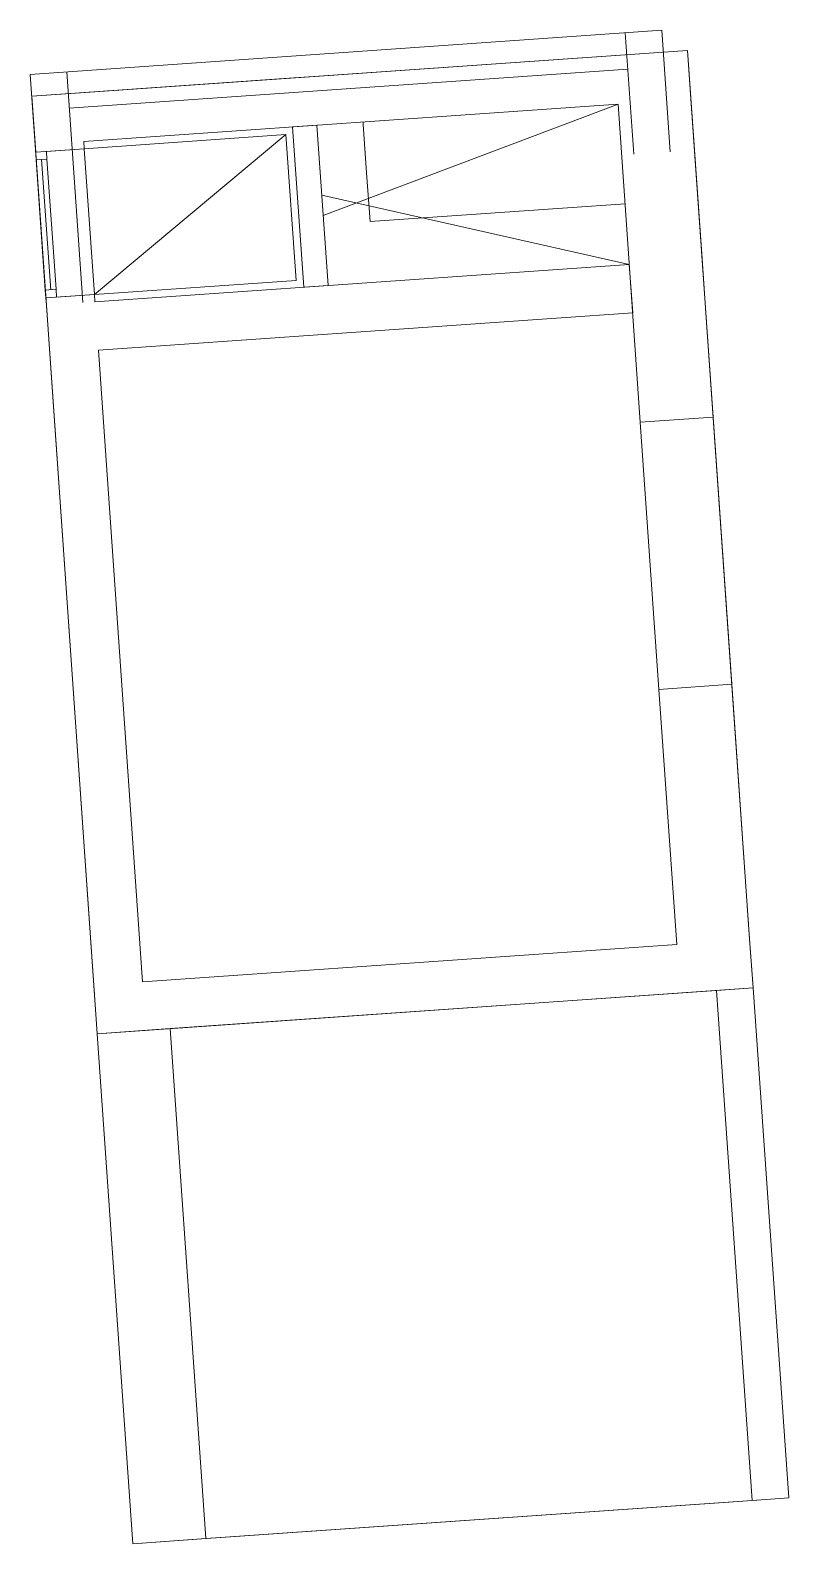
# Model space of a CAD drawing. Header units: millimetres. Extents: x 306 to 836129804, y -168137 to 818603917.
# Drawn here: x 833875593 to 833878709, y 817955898 to 817962115 of the extents above; entities that cross this region are included whole.
import ezdxf

# ---------------------------------------------------------------- set-up
doc = ezdxf.new("R2010")
doc.units = ezdxf.units.MM
doc.header["$LTSCALE"] = 3
for name, color, linetype, lineweight in [('A-010-M_LINE', 251, 'Continuous', 13), ('A-010-M_LINE_BEYOND', 251, 'Continuous', 13), ('A-200-M_WALL_INT', 251, 'Continuous', 13), ('A-314-M_WINDO_GLASS', 251, 'Continuous', 13), ('A-314-M_WINDOW_FRM', 251, 'Continuous', 13), ('A-325-M_DOOR', 251, 'Continuous', 13), ('A-770-ME_FFE_SA', 251, 'Continuous', 13), ('A-810-M_ROOMS', 251, 'Continuous', 13), ('S-280-M_COLUMN', 253, 'Continuous', 9), ('Z-060-M_DETAIL', 253, 'Continuous', 5)]:
    doc.layers.add(name, color=color, linetype=linetype, lineweight=lineweight)
doc.layers.add('UAJ-00XREF', color=7, linetype='Continuous')
doc.layers.get('A-770-ME_FFE_SA').off()

# ---------------------------------------------------------------- blocks, each defined once
blk = doc.blocks.new('ARC_TFP_FS_HR_DISPLAY - ARC_TFP_FS_HR_800x600 _DEEP_-V145-0300')
at = {"layer": 'Z-060-M_DETAIL'}
for p, q in [((300, 30), (-300, 860)), ((300, 860), (-300, 860)), ((-300, 860), (-300, 30)), ((300, 30), (300, 860)), ((-300, 30), (300, 30))]:
    blk.add_line(p, q, dxfattribs=at)
blk = doc.blocks.new('3A35X-MAGP-P-MP-00')
at = {"layer": 'A-010-M_LINE'}
for p, q in [((834455345.8, 817961933.8), (834457939.5, 817962115.1)), ((834457974.3, 817961616.3), (834457939.5, 817962115.1)), ((834457824.7, 817961605.8), (834457789.8, 817962104.6)), ((834455412, 817960986.1), (834455345.8, 817961933.8)), ((834455561.7, 817960996.5), (834455495.4, 817961944.2)), ((834455505.9, 817961794.6), (834457800.3, 817961955)), ((834457760.2, 817961811.8), (834456549.1, 817961354.3)), ((834456543.3, 817961438.1), (834457806.2, 817961153.4))]:
    blk.add_line(p, q, dxfattribs=at)
at = {"layer": 'A-010-M_LINE_BEYOND', "lineweight": 9}
for p, q in [((834456713.4, 817961728.6), (834456712.7, 817961738.6)), ((834456727.4, 817961529.1), (834456713.4, 817961728.6)), ((834456741.3, 817961329.6), (834456727.4, 817961529.1)), ((834457788.8, 817961402.8), (834456741.3, 817961329.6))]:
    blk.add_line(p, q, dxfattribs=at)
at = {"layer": 'A-200-M_WALL_INT'}
for p, q in [((834458045.5, 817962032.3), (834455551.6, 817961857.9)), ((834458059.4, 817961832.8), (834458045.5, 817962032.3)), ((834455551.6, 817961857.9), (834455352.1, 817961844)), ((834455352.1, 817961844), (834455368.1, 817961614.5)), ((834455565.5, 817961658.4), (834457760.2, 817961811.8)), ((834457760.2, 817961811.8), (834457851.5, 817960505)), ((834458150.8, 817960525.9), (834458059.4, 817961832.8)), ((834456523.2, 817961725.4), (834456423.4, 817961718.4)), ((834456423.4, 817961718.4), (834456469.5, 817961060)), ((834456569.2, 817961067), (834456523.2, 817961725.4)), ((834455368.1, 817961614.5), (834455567.6, 817961628.5)), ((834455412, 817961617.6), (834455567.6, 817961628.5)), ((834455567.6, 817961628.5), (834455565.5, 817961658.4)), ((834457806.2, 817961153.4), (834455611.6, 817961000)), ((834457820.2, 817960953.9), (834457806.2, 817961153.4)), ((834456469.5, 817961060), (834456569.2, 817961067)), ((834455609.5, 817961029.9), (834455410, 817961016)), ((834455410, 817961016), (834455412, 817960986.1)), ((834455609.5, 817961029.9), (834455453.8, 817961019.1)), ((834455611.6, 817961000), (834455609.5, 817961029.9)), ((834455412, 817960986.1), (834455426, 817960786.6)), ((834455625.5, 817960800.5), (834457820.2, 817960953.9)), ((834455426, 817960786.6), (834455607.3, 817958192.9)), ((834455806.8, 817958206.8), (834455625.5, 817960800.5)), ((834457851.5, 817960505), (834458150.8, 817960525.9)), ((834458227.5, 817959428.6), (834457928.2, 817959407.7)), ((834457928.2, 817959407.7), (834458001.5, 817958360.3)), ((834458300.7, 817958381.2), (834458227.5, 817959428.6)), ((834458314.7, 817958181.7), (834458300.7, 817958381.2)), ((834458001.5, 817958360.3), (834455806.8, 817958206.8)), ((834455607.3, 817958192.9), (834455621.3, 817957993.4)), ((834455621.3, 817957993.4), (834458314.7, 817958181.7)), ((834458314.7, 817958181.7), (834458165.1, 817958171.2)), ((834458165.1, 817958171.2), (834458311.5, 817956076.3)), ((834458461.1, 817956086.8), (834458314.7, 817958181.7)), ((834455920.5, 817958014.3), (834455621.3, 817957993.4)), ((834456067, 817955919.4), (834455920.5, 817958014.3)), ((834455621.3, 817957993.4), (834455767.7, 817955898.5)), ((834458311.5, 817956076.3), (834458461.1, 817956086.8)), ((834455767.7, 817955898.5), (834456067, 817955919.4))]:
    blk.add_line(p, q, dxfattribs=at)
at = {"layer": 'A-314-M_WINDO_GLASS'}
blk.add_line((834455392.3, 817961584.1), (834455429.7, 817961049.5), dxfattribs=at)
at = {"layer": 'A-314-M_WINDOW_FRM', "lineweight": 9}
for p, q in [((834455370.3, 817961582.6), (834455368.1, 817961614.5)), ((834455412, 817961617.6), (834455414.2, 817961585.7)), ((834455414.2, 817961585.7), (834455370.3, 817961582.6)), ((834455407.7, 817961047.9), (834455451.6, 817961051)), ((834455410, 817961016), (834455407.7, 817961047.9)), ((834455451.6, 817961051), (834455453.8, 817961019.1))]:
    blk.add_line(p, q, dxfattribs=at)
at = {"layer": 'A-314-M_WINDOW_FRM'}
for p, q in [((834455370.3, 817961582.6), (834455407.7, 817961047.9)), ((834455451.6, 817961051), (834455414.2, 817961585.7))]:
    blk.add_line(p, q, dxfattribs=at)
at = {"layer": 'A-325-M_DOOR'}
for p, q in [((834457851.5, 817960505), (834457928.2, 817959407.7)), ((834458150.8, 817960525.9), (834458227.5, 817959428.6))]:
    blk.add_line(p, q, dxfattribs=at)
at = {"layer": 'A-810-M_ROOMS', "flags": 128}
blk.add_lwpolyline([(834458314.7, 817958181.7), (834458461.1, 817956086.8), (834458233.7, 817956070.9), (834456070, 817955919.6), (834455767.7, 817955898.5), (834455621.3, 817957993.4), (834455614.3, 817958093.1), (834455419, 817960886.3), (834455352.1, 817961844), (834456407.9, 817961917.8), (834456510.8, 817961925), (834458045.5, 817962032.3), (834458105.4, 817961176), (834458119.5, 817960973.3), (834458300.6, 817958382.8)], close=True, dxfattribs=at)
at = {"layer": 'S-280-M_COLUMN', "lineweight": 13}
for p, q in [((834458165.1, 817958171.2), (834455920.5, 817958014.3)), ((834458311.5, 817956076.3), (834458165.1, 817958171.2)), ((834455920.5, 817958014.3), (834456067, 817955919.4)), ((834456067, 817955919.4), (834458311.5, 817956076.3))]:
    blk.add_line(p, q, dxfattribs=at)
at = {"layer": 'A-770-ME_FFE_SA', "rotation": 93.99890852576988}
blk.add_blockref('ARC_TFP_FS_HR_DISPLAY - ARC_TFP_FS_HR_800x600 _DEEP_-V145-0300', (834456446.5, 817961389.2), dxfattribs=at)

msp = doc.modelspace()

# ---------------------------------------------------------------- block references
at = {"layer": 'UAJ-00XREF', "ltscale": 0.5}
msp.add_blockref('3A35X-MAGP-P-MP-00', (-579752.6, 0), dxfattribs=at)

doc.saveas('drawing.dxf')
